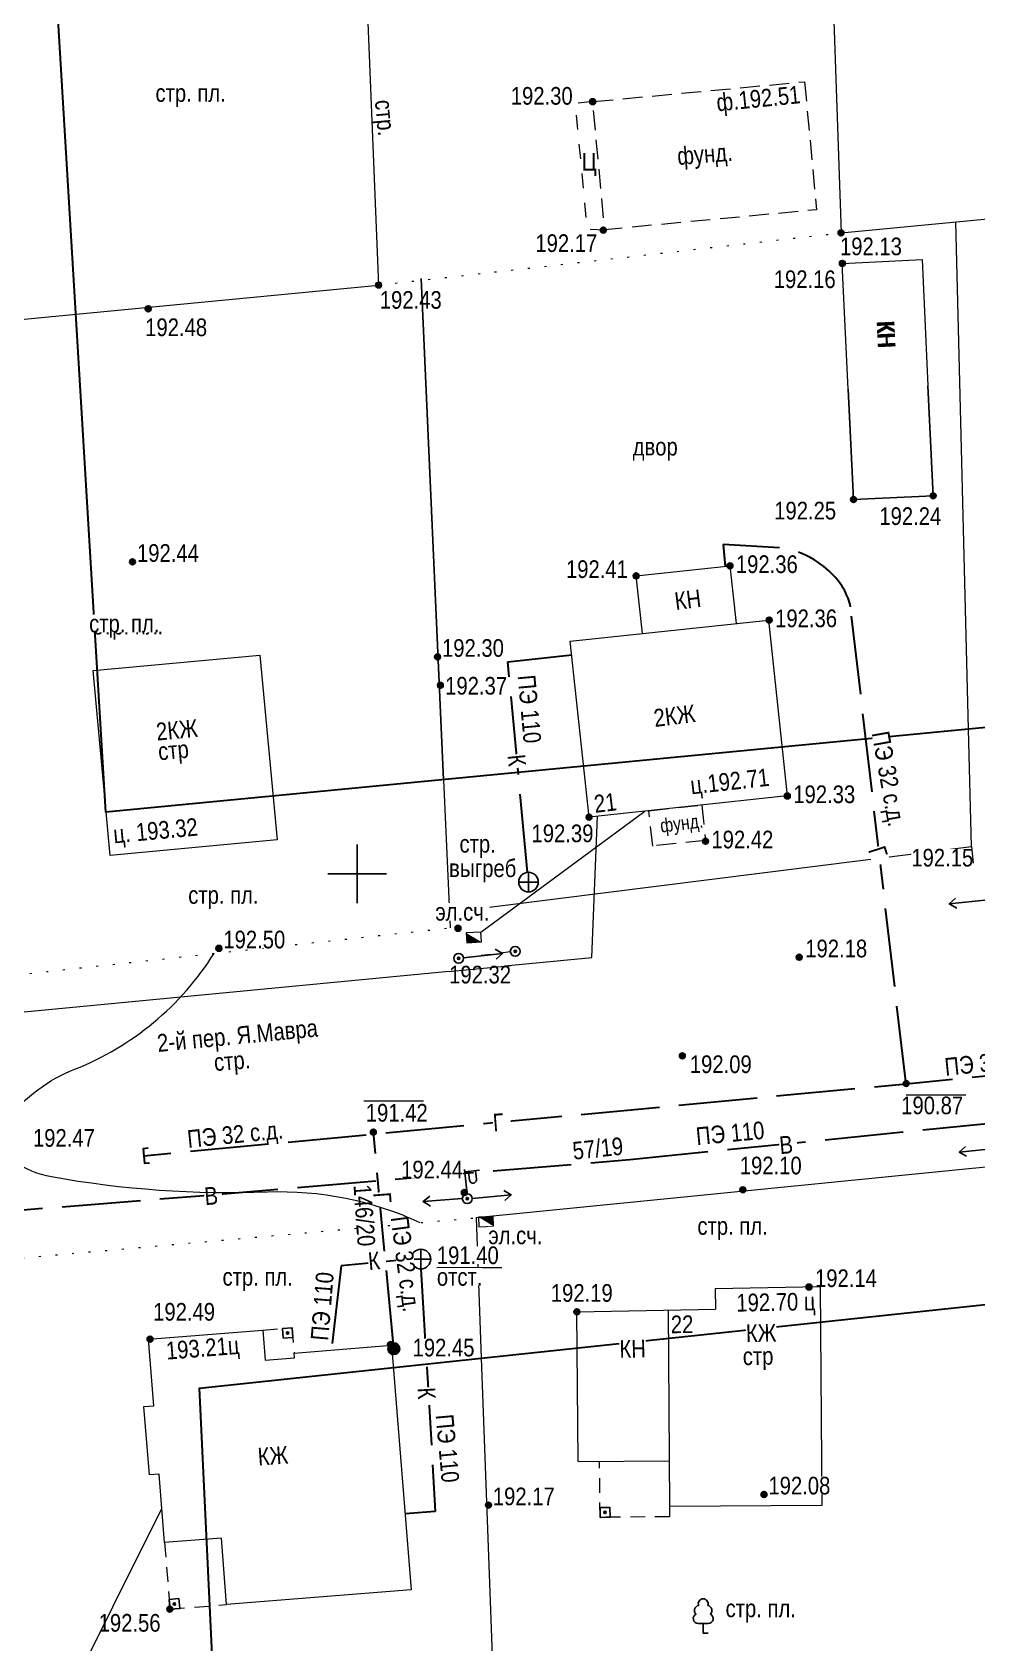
# Model space of a CAD drawing. Header units: millimetres. Extents: x 5990 to 6530, y 11230 to 11520.
# Drawn here: x 6133.4 to 6181.6, y 11310.8 to 11392.9 of the extents above; entities that cross this region are included whole.
import ezdxf
from ezdxf.enums import TextEntityAlignment as Align

# ---------------------------------------------------------------- set-up
doc = ezdxf.new("R2010")
doc.units = ezdxf.units.MM
for name, pattern in [('g5_01_5x1', [1.25, 0.75, -0.5]), ('g5_01_5x1_5', [1.5, 0.75, -0.75]), ('g5_01x1', [1, 0.5, -0.5]), ('g5_02x1', [1.5, 1, -0.5]), ('g5_122', [5, 4, -1]), ('g5_366', [0.85, 0.1, -0.75])]:
    doc.linetypes.add(name, pattern=pattern)
for name, color, linetype in [('02 ПЛАНОВО-ВЫСОТНОЕ ОБОСНОВАНИЕ', 7, 'Continuous'), ('03 ЗДАНИЯ И ИХ ЧАСТИ', 7, 'Continuous'), ('04 ПРОМЫШЛЕННЫЕ И СОЦ.-КУЛЬТ. ОБЪЕКТЫ', 7, 'Continuous'), ('05 ГАЗОПРОВОД', 7, 'Continuous'), ('06 ВОДОПРОВОД', 7, 'Continuous'), ('07 ЭЛЕКТРОКАБЕЛЬ', 7, 'Continuous'), ('08 ЛЭП', 7, 'Continuous'), ('09 СВЯЗЬ', 7, 'Continuous'), ('10 КАНАЛИЗАЦИЯ', 7, 'Continuous'), ('13 АВТОМОБИЛЬНЫЕ ДОРОГИ', 7, 'Continuous'), ('15 РЕЛЬЕФ', 7, 'Continuous'), ('16 РАСТИТЕЛЬНОСТЬ ГРУНТЫ И БОЛОТА', 7, 'Continuous'), ('17 ОГРАЖДЕНИЯ', 7, 'Continuous')]:
    doc.layers.add(name, color=color, linetype=linetype)
doc.layers.add('18 ГРАНИЦА ТОПОСЪЕМКИ', color=7, linetype='Continuous', plot=False)
doc.styles.add('Д-431', font='ARIALNI_1.TTF', dxfattribs={"height": 0.9})
doc.styles.add('Р-131', font='ARIALN.TTF')
doc.linetypes.add('g5_119_3', pattern='A,4,-1,[31,GUGK_2005.shx,S=0.1,R=0,X=0,Y=0],4,[31,GUGK_2005.shx,S=0.1,R=180,X=0,Y=0],-1', length=10)
doc.linetypes.add('g5_133_t', pattern='A,2,[27,GUGK_2005.shx,S=0.4,R=0,X=0,Y=0],2,-1', length=5)
doc.linetypes.add('g5_474_1a', pattern='A,1,-0.25,[28,GUGK_2005.shx,S=1,R=0,X=0,Y=0],-0.25,1', length=2.5)
doc.linetypes.add('g5_475_1', pattern='A,1.25,[25,GUGK_2005.shx,S=0.4,R=0,X=0,Y=0],1.25', length=2.5)
doc.linetypes.add('g5_475_2', pattern='A,1.25,[25,GUGK_2005.shx,S=0.4,R=0,X=0,Y=0],1.25,-0.5', length=3)

# ---------------------------------------------------------------- blocks, each defined once
blk = doc.blocks.new('_krest')
at = {"color": 3, "linetype": 'ByBlock', "lineweight": -2}
for p, q in [((0, -3), (0, 3)), ((-3, 0), (3, 0))]:
    blk.add_line(p, q, dxfattribs=at)
blk = doc.blocks.new('g5_330')
blk.add_hatch(color=0).paths.add_polyline_path([(0.15, 0, 1), (-0.15, 0, 1)])
at = {"color": 0}
blk.add_circle((0, 0), 0.15, dxfattribs=at)
blk = doc.blocks.new('g5_388_1')
at = {"color": 0}
blk.add_lwpolyline([(0, 0.497), (0.257, 0.497, 0.798042), (0.365, 0.973, 0.636328), (0.231, 1.405, 0.533064), (0, 1.75, 0.533064), (-0.231, 1.405, 0.636328), (-0.365, 0.973, 0.798042), (-0.257, 0.497)], format="xyb", dxfattribs=at)
for points in [[(0, 0.497), (-0.257, 0.497)], [(0.25, 0), (0, 0), (0, 0.497)]]:
    blk.add_lwpolyline(points, dxfattribs=at)
blk = doc.blocks.new('g5_117kb')
at = {"color": 0}
for points in [[(-0.5, 0), (0.5, 0)], [(0, 0.5), (0, -0.5)]]:
    blk.add_lwpolyline(points, dxfattribs=at)
blk.add_circle((0, 0), 0.5, dxfattribs=at)
blk = doc.blocks.new('g5_113c')
blk.add_hatch(color=1).paths.add_polyline_path([(-0.375, 0), (0.375, 0), (0, 0.25), (-0.375, 0.5)])
at = {"color": 1, "lineweight": 20}
blk.add_lwpolyline([(-0.375, 0), (0.375, 0), (0.375, 0.5), (-0.375, 0.5)], close=True, dxfattribs=at)
blk = doc.blocks.new('12000000')
blk.add_hatch(color=256).paths.add_polyline_path([(0.3, 0, 1), (-0.3, 0, 1)])
blk.add_circle((0, 0), 0.3)
at = {"style": 'Д-431'}
blk.add_attdef('Z', (0.8, 0.3), '', height=1.8, dxfattribs=at)
blk = doc.blocks.new('g5_121_7a')
at = {"color": 0, "lineweight": 30}
blk.add_lwpolyline([(0.25, 0.375), (0, 0.375), (0, -0.375), (0.25, -0.375)], dxfattribs=at)
blk = doc.blocks.new('g5_108b')
h = blk.add_hatch(color=0)
edge = h.paths.add_edge_path()
edge.add_arc((0, 0), 0.06, 0, 360)
at = {"color": 0, "lineweight": 25}
blk.add_lwpolyline([(-0.25, -0.25), (0.25, -0.25), (0.25, 0.25), (-0.25, 0.25)], close=True, dxfattribs=at)
at = {"color": 0}
blk.add_circle((0, 0), 0.06, dxfattribs=at)
blk = doc.blocks.new('g5_108a')
h = blk.add_hatch(color=0)
edge = h.paths.add_edge_path()
edge.add_arc((0, 0), 0.06, 0, 360)
at = {"color": 0, "lineweight": 25}
blk.add_circle((0, 0), 0.25, dxfattribs=at)
at = {"color": 0}
blk.add_circle((0, 0), 0.06, dxfattribs=at)
blk = doc.blocks.new('g5_110_1')
at = {"color": 0}
for p, q in [((0, 0), (0, 1.25)), ((0, 1.125), (0.75, 1.125))]:
    blk.add_line(p, q, dxfattribs=at)
blk.add_lwpolyline([(0.2, 1.125), (0.2, 0.682, 1.040016), (0.55, 0.682), (0.55, 1.125)], format="xyb", dxfattribs=at)
blk = doc.blocks.new('g5_115_1')
at = {"color": 0}
for points in [[(0, 0), (2, 0)], [(1.647, -0.252), (2, 0), (1.647, 0.252)]]:
    blk.add_lwpolyline(points, dxfattribs=at)
blk = doc.blocks.new('g5_121_7c')
h = blk.add_hatch(color=0)
edge = h.paths.add_edge_path()
edge.add_arc((0, 0), 0.3, 0, 360)
at = {"color": 0}
blk.add_circle((0, 0), 0.3, dxfattribs=at)
blk = doc.blocks.new('*U161')
at = {"layer": '08 ЛЭП', "xscale": 2, "yscale": 2, "zscale": 2, "rotation": 336.0526390017177}
blk.add_blockref('g5_115_1', (0, 0), dxfattribs=at)
blk = doc.blocks.new('*U162')
at = {"layer": '08 ЛЭП', "xscale": 2, "yscale": 2, "zscale": 2, "rotation": 156.0526390017163}
blk.add_blockref('g5_115_1', (0, 0), dxfattribs=at)

msp = doc.modelspace()

# ---------------------------------------------------------------- linework, layer by layer
at = {"layer": '03 ЗДАНИЯ И ИХ ЧАСТИ', "color": 7, "linetype": 'g5_02x1', "lineweight": 15, "flags": 128}
msp.add_lwpolyline([(6172.796, 11390.37), (6173.409, 11383.842), (6162.616, 11382.828), (6162.002, 11389.355)], close=True, dxfattribs=at)
at = {"layer": '03 ЗДАНИЯ И ИХ ЧАСТИ', "color": 7, "linetype": 'g5_01_5x1_5', "lineweight": 15, "flags": 128}
msp.add_lwpolyline([(6162.002, 11389.355), (6161.106, 11389.271), (6161.709, 11382.858), (6162.616, 11382.828)], dxfattribs=at)
at = {"layer": '03 ЗДАНИЯ И ИХ ЧАСТИ', "color": 7, "lineweight": 15}
for points in [[(6175.021, 11374.703), (6174.719, 11381.111), (6178.78, 11381.303), (6179.082, 11374.872)], [(6164.533, 11362.244), (6164.22, 11365.182), (6168.994, 11365.69), (6169.306, 11362.752)], [(6160.86, 11361.853), (6170.96, 11362.929)], [(6170.96, 11362.929), (6171.914, 11353.968), (6161.814, 11352.892), (6160.86, 11361.853)], [(6145.047, 11361.136), (6145.926, 11351.732), (6137.411, 11350.936), (6136.549, 11360.359)], [(6136.549, 11360.359), (6145.047, 11361.136)], [(6165.84, 11327.779), (6165.915, 11317.765), (6173.691, 11317.827)], [(6161.267, 11320.044), (6165.894, 11320.085)]]:
    msp.add_lwpolyline(points, dxfattribs=at)
at = {"layer": '03 ЗДАНИЯ И ИХ ЧАСТИ', "color": 7, "lineweight": 25}
msp.add_lwpolyline([(6179.082, 11374.872), (6179.346, 11369.271), (6175.286, 11369.079), (6175.021, 11374.703)], dxfattribs=at)
at = {"layer": '03 ЗДАНИЯ И ИХ ЧАСТИ', "color": 7, "linetype": 'g5_02x1', "lineweight": 15}
msp.add_lwpolyline([(6164.865, 11353.217), (6167.554, 11353.503), (6167.746, 11351.703), (6165.057, 11351.416)], close=True, dxfattribs=at)
at = {"layer": '03 ЗДАНИЯ И ИХ ЧАСТИ', "color": 7, "linetype": 'g5_01_5x1', "lineweight": 15}
for points in [[(6145.195, 11326.744), (6146.69, 11326.864), (6146.793, 11325.573)], [(6165.915, 11317.765), (6165.92, 11317.233), (6162.379, 11317.201), (6162.353, 11320.054)]]:
    msp.add_lwpolyline(points, dxfattribs=at)
at = {"layer": '04 ПРОМЫШЛЕННЫЕ И СОЦ.-КУЛЬТ. ОБЪЕКТЫ', "color": 7, "linetype": 'g5_366', "lineweight": 15, "flags": 128}
for points in [[(6151.094, 11380.007), (6174.652, 11382.664)], [(6128.253, 11344.376), (6154.74, 11347.247)]]:
    msp.add_lwpolyline(points, dxfattribs=at)
at = {"layer": '05 ГАЗОПРОВОД', "color": 1, "linetype": 'g5_122', "lineweight": 30, "flags": 128}
msp.add_lwpolyline([(6175.137, 11363.608, 0.141482), (6174.284, 11365.194, 0.142183), (6171.841, 11366.598), (6168.653, 11366.777), (6168.744, 11365.664)], format="xyb", dxfattribs=at)
msp.add_lwpolyline([(6177.967, 11339.285), (6175.137, 11363.608)], dxfattribs=at)
at = {"layer": '05 ГАЗОПРОВОД', "color": 7, "lineweight": 15}
for points in [[(6150.345, 11338.433), (6153.378, 11338.433)], [(6177.978, 11338.742), (6181.01, 11338.742)]]:
    msp.add_lwpolyline(points, dxfattribs=at)
at = {"layer": '08 ЛЭП', "color": 7, "linetype": 'g5_01x1', "lineweight": 15}
msp.add_lwpolyline([(6157.805, 11346.017), (6155.419, 11345.725)], dxfattribs=at)
at = {"layer": '10 КАНАЛИЗАЦИЯ', "color": 34, "linetype": 'g5_122', "lineweight": 30}
for points in [[(6157.675, 11360.811), (6160.934, 11361.153)], [(6158.684, 11350.077), (6157.675, 11360.811)], [(6153.251, 11329.866), (6153.981, 11317.499), (6152.443, 11317.376)]]:
    msp.add_lwpolyline(points, dxfattribs=at)
at = {"layer": '10 КАНАЛИЗАЦИЯ', "color": 7, "lineweight": 15}
msp.add_lwpolyline([(6154.056, 11329.94), (6157.375, 11329.94)], dxfattribs=at)
at = {"layer": '16 РАСТИТЕЛЬНОСТЬ ГРУНТЫ И БОЛОТА', "color": 7, "lineweight": 15, "ltscale": 0.5, "flags": 128}
msp.add_lwpolyline([(6155.14, 11347.22), (6155.09, 11347.215)], dxfattribs=at)
at = {"layer": '17 ОГРАЖДЕНИЯ', "color": 7, "linetype": 'g5_475_1', "lineweight": 25}
msp.add_line((6153.27, 11380.339), (6154.405, 11354.793), dxfattribs=at)
at = {"layer": '17 ОГРАЖДЕНИЯ', "color": 7, "linetype": 'g5_474_1a', "lineweight": 15}
for points in [[(6173.534, 11412.772), (6173.678, 11409.996), (6174.076, 11399.362), (6174.652, 11382.664)], [(6174.652, 11382.664), (6198.679, 11384.959)], [(6181.15, 11357.368), (6180.509, 11383.224)], [(6181.298, 11351.393), (6181.15, 11357.368)]]:
    msp.add_lwpolyline(points, dxfattribs=at)
at = {"layer": '17 ОГРАЖДЕНИЯ', "color": 7, "lineweight": 15}
msp.add_lwpolyline([(6149.81, 11410.907), (6150.465, 11395.502), (6151.094, 11380.007)], dxfattribs=at)
at = {"layer": '17 ОГРАЖДЕНИЯ', "color": 7, "linetype": 'g5_475_2', "lineweight": 15}
for points in [[(6126.023, 11398.773), (6126.879, 11377.667), (6135.68, 11378.517)], [(6135.68, 11378.517), (6151.094, 11380.007)], [(6156.325, 11325.32), (6157.277, 11299.607), (6143.182, 11298.135)]]:
    msp.add_lwpolyline(points, dxfattribs=at)
at = {"layer": '17 ОГРАЖДЕНИЯ', "color": 7, "linetype": 'g5_475_1', "lineweight": 15}
msp.add_lwpolyline([(6154.708, 11348.039), (6181.298, 11351.393)], dxfattribs=at)

# ---------------------------------------------------------------- block references
at = {"layer": '02 ПЛАНОВО-ВЫСОТНОЕ ОБОСНОВАНИЕ', "xscale": 0.5, "yscale": 0.5, "zscale": 0.5}
msp.add_blockref('_krest', (6150, 11350), dxfattribs=at)
at = {"layer": '02 ПЛАНОВО-ВЫСОТНОЕ ОБОСНОВАНИЕ', "lineweight": 25, "xscale": 0.5, "yscale": 0.5, "zscale": 0.5}
msp.add_blockref('_krest', (6150, 11350), dxfattribs=at)
at = {"layer": '03 ЗДАНИЯ И ИХ ЧАСТИ', "color": 7, "lineweight": 15}
for p, rotation in [((6146.461, 11326.595), 4.559097475858824), ((6162.634, 11317.455), 1.296096832550631), ((6140.691, 11312.792), 4.559097475854476)]:
    msp.add_blockref('g5_108b', p, dxfattribs=dict(at, rotation=rotation))
at = {"layer": '05 ГАЗОПРОВОД', "color": 7, "lineweight": 15}
ref = msp.add_blockref('12000000', (6177.969, 11339.316), dxfattribs=dict(at, xscale=0.5, yscale=0.5, zscale=0.5))
ref.add_attrib('Z', '190.87', (6177.72, 11337.747), dxfattribs={"layer": '0', "linetype": 'Continuous', "height": 0.9, "style": 'Д-431'})
ref = msp.add_blockref('12000000', (6150.828, 11336.837), dxfattribs=dict(at, xscale=0.5, yscale=0.5, zscale=0.5))
ref.add_attrib('Z', '191.42', (6150.442, 11337.371), dxfattribs={"layer": '0', "linetype": 'Continuous', "height": 0.9, "style": 'Д-431'})
at = {"layer": '05 ГАЗОПРОВОД', "color": 1, "lineweight": 15, "rotation": 5.392327340592314}
msp.add_blockref('g5_121_7a', (6139.139, 11335.618), dxfattribs=at)
at = {"layer": '05 ГАЗОПРОВОД', "color": 1, "linetype": 'g5_122', "lineweight": 30}
msp.add_blockref('g5_121_7c', (6151.87, 11325.796), dxfattribs=at)
at = {"layer": '07 ЭЛЕКТРОКАБЕЛЬ', "color": 1, "lineweight": 15}
for p, rotation in [((6155.958, 11346.506), 3.036555151279976), ((6156.558, 11332.52), 182.1210963966653)]:
    msp.add_blockref('g5_113c', p, dxfattribs=dict(at, rotation=rotation))
at = {"layer": '08 ЛЭП', "color": 7, "lineweight": 15, "xscale": 0.5, "yscale": 0.5, "zscale": 0.5, "rotation": 30.26495317333104}
msp.add_blockref('*U162', (6182.154, 11348.682), dxfattribs=at)
at = {"layer": '08 ЛЭП', "color": 7, "lineweight": 15}
for p in [(6155.171, 11345.695), (6158.053, 11346.047), (6155.609, 11333.444)]:
    msp.add_blockref('g5_108a', p, dxfattribs=at)
for name, p, rotation in [('g5_115_1', (6182.665, 11336.01), 185.4750042570278), ('g5_110_1', (6155.598, 11333.694), 5.997764147872293), ('g5_115_1', (6155.359, 11333.444), 184.2992514580059), ('g5_115_1', (6155.859, 11333.444), 5.581649478842183)]:
    msp.add_blockref(name, p, dxfattribs=dict(at, rotation=rotation))
at = {"layer": '10 КАНАЛИЗАЦИЯ', "color": 7, "lineweight": 15}
for p in [(6158.731, 11349.579), (6153.251, 11330.366)]:
    msp.add_blockref('g5_117kb', p, dxfattribs=at)
at = {"layer": '15 РЕЛЬЕФ', "rotation": 359.7577172586628}
for p in [(6162.002, 11389.355, 190.427), (6162.541, 11382.807, 190.427), (6174.652, 11382.664, 190.427), (6174.718, 11381.11, 190.427), (6151.094, 11380.007, 190.427), (6175.289, 11369.078, 190.427), (6179.347, 11369.262, 190.427), (6154.242, 11359.609, 190.427)]:
    msp.add_blockref('g5_330', p, dxfattribs=at)
at = {"layer": '15 РЕЛЬЕФ', "color": 7}
for p in [(6139.36, 11378.8), (6138.56, 11365.9), (6156.69, 11317.82)]:
    msp.add_blockref('g5_330', p, dxfattribs=at)
at = {"layer": '15 РЕЛЬЕФ', "color": 7, "lineweight": 15}
for p in [(6138.56, 11365.9), (6154.1, 11361.06), (6171.92, 11353.966), (6161.816, 11352.889), (6167.75, 11351.659), (6155.14, 11347.22), (6142.96, 11346.2), (6172.524, 11345.747), (6166.57, 11340.722), (6155.461, 11333.753), (6169.65, 11333.9), (6173.02, 11328.942), (6161.199, 11327.679), (6139.45, 11326.28), (6151.7, 11326.01), (6156.69, 11317.82), (6170.73, 11318.37), (6140.462, 11312.523)]:
    msp.add_blockref('g5_330', p, dxfattribs=at)
at = {"layer": '15 РЕЛЬЕФ', "color": 7, "lineweight": 15, "rotation": 359.7577172586628}
for p in [(6168.995, 11365.693, 190.427), (6164.22, 11365.182, 190.427), (6170.996, 11362.933, 190.427), (6154.242, 11359.609, 190.427)]:
    msp.add_blockref('g5_330', p, dxfattribs=at)
at = {"layer": '16 РАСТИТЕЛЬНОСТЬ ГРУНТЫ И БОЛОТА'}
msp.add_blockref('g5_388_1', (6167.631, 11311.299), dxfattribs=at)

# ---------------------------------------------------------------- texts
at = {"layer": '03 ЗДАНИЯ И ИХ ЧАСТИ', "color": 7, "style": 'Д-431'}
msp.add_text('ф.192.51', height=0.9, rotation=5.67785, dxfattribs=at).set_placement((6168.353, 11388.855))
msp.add_text('Ц', height=0.9, dxfattribs=at).set_placement((6161.439, 11385.833))
at = {"layer": '03 ЗДАНИЯ И ИХ ЧАСТИ', "color": 7, "lineweight": 25, "style": 'Д-431'}
msp.add_text('фунд.', height=0.9, rotation=4.50557, dxfattribs=at).set_placement((6166.345, 11386.125))
at = {"layer": '03 ЗДАНИЯ И ИХ ЧАСТИ', "lineweight": 50, "style": 'Р-131'}
msp.add_text('КН', height=0.9, rotation=272.71921, dxfattribs=at).set_placement((6176.466, 11378.18))
at = {"layer": '03 ЗДАНИЯ И ИХ ЧАСТИ', "insert": (6177.371, 11378.142), "char_height": 0.9, "width": 1.3747, "attachment_point": 1, "rotation": 272.71921, "style": 'Р-131'}
msp.add_mtext('КН', dxfattribs=at)
at = {"layer": '03 ЗДАНИЯ И ИХ ЧАСТИ', "color": 1, "lineweight": 25, "char_height": 0.9, "attachment_point": 1, "style": 'Д-431'}
for s, insert, rotation in [('21', (6162.02, 11353.999), 6.80786), ('22', (6165.979, 11327.487), 0.32198)]:
    msp.add_mtext(s, dxfattribs=dict(at, insert=insert, rotation=rotation))
at = {"layer": '04 ПРОМЫШЛЕННЫЕ И СОЦ.-КУЛЬТ. ОБЪЕКТЫ', "style": 'Д-431'}
for p in [(6141.518, 11389.659), (6138.33, 11362.513), (6170.562, 11312.428)]:
    msp.add_text('стр. пл.', height=0.9, dxfattribs=at).set_placement(p, align=Align.MIDDLE)
at = {"layer": '04 ПРОМЫШЛЕННЫЕ И СОЦ.-КУЛЬТ. ОБЪЕКТЫ', "insert": (6164.039, 11372.221), "char_height": 0.9, "width": 2.45253, "attachment_point": 1, "style": 'Д-431', "bg_fill": 3, "box_fill_scale": 1, "bg_fill_color": 256, "bg_fill_transparency": 0}
msp.add_mtext('двор', dxfattribs=at)
at = {"layer": '15 РЕЛЬЕФ', "style": 'Д-431'}
for s, p in [('192.30', (6157.829, 11389.199)), ('192.17', (6159.081, 11381.692)), ('192.13', (6174.601, 11381.527))]:
    msp.add_text(s, height=0.9, dxfattribs=at).set_placement(p)
at = {"layer": '15 РЕЛЬЕФ', "linetype": 'Continuous', "lineweight": 25, "style": 'Д-431'}
for s, p in [('192.16', (6171.226, 11379.853)), ('192.43', (6151.156, 11378.799)), ('192.25', (6171.25, 11368.061)), ('192.24', (6176.605, 11367.779)), ('192.37', (6154.486, 11359.135))]:
    msp.add_text(s, height=0.9, dxfattribs=at).set_placement(p)
at = {"layer": '15 РЕЛЬЕФ', "color": 7, "style": 'Д-431'}
for s, p in [('192.48', (6139.204, 11377.404)), ('192.44', (6138.785, 11365.9)), ('192.17', (6156.915, 11317.82))]:
    msp.add_text(s, height=0.9, dxfattribs=at).set_placement(p)
at = {"layer": '17 ОГРАЖДЕНИЯ', "color": 7, "lineweight": 15, "style": 'Д-431'}
msp.add_text('стр.', height=0.9, rotation=275.10828, dxfattribs=at).set_placement((6150.905, 11389.411))

# ---------------------------------------------------------------- next in the draw order: linework, layer by layer
at = {"layer": '18 ГРАНИЦА ТОПОСЪЕМКИ', "color": 2, "lineweight": 30}
msp.add_lwpolyline([(6177.394, 11250), (6177.354, 11251.127), (6230.217, 11254.348), (6230.438, 11250), (6250, 11250), (6250, 11287.814), (6144.051, 11279.777), (6141.969, 11323.791), (6250, 11335.292), (6250, 11363.999), (6137.205, 11353.136), (6133.809, 11409.649), (6133.809, 11409.649), (6250, 11418.784), (6250, 11500), (6204.091, 11500), (6235.857, 11452.28), (6132.003, 11438.928), (6138.306, 11500), (6038.284, 11500), (6040.478, 11481.045), (6051.473, 11439.881), (6064.107, 11378.144), (6068.931, 11250)], close=True, dxfattribs=at)

# ---------------------------------------------------------------- next in the draw order: texts
at = {"color": 4, "lineweight": 25, "char_height": 0.9, "attachment_point": 1, "line_spacing_factor": 0.6, "style": 'Д-431', "bg_fill": 3, "box_fill_scale": 1, "bg_fill_color": 256, "bg_fill_transparency": 0}
for s, insert, width, rotation in [('{\\C4;57/19}', (6160.934, 11336.323), 2.57867, 5.83453), ('{\\C4;146/20}', (6150.712, 11334.195), 3.3146, 274.00755)]:
    msp.add_mtext(s, dxfattribs=dict(at, insert=insert, width=width, rotation=rotation))
at = {"layer": '03 ЗДАНИЯ И ИХ ЧАСТИ', "color": 7, "lineweight": 25, "attachment_point": 1, "bg_fill": 3, "box_fill_scale": 1, "bg_fill_color": 256, "bg_fill_transparency": 0}
for s, insert, char_height, rotation, style in [('КН', (6166.123, 11364.338), 0.9, 7.08427, 'Р-131'), ('2', (6165.06, 11358.375), 0.9, 7.08427, 'Р-131'), ('2', (6139.719, 11357.684), 0.9, 5.40974, 'Р-131'), ('ц', (6166.93, 11354.944), 0.9, 6.26604, 'Д-431'), ('фунд.', (6165.398, 11352.793), 0.7, 7.08427, 'Д-431'), ('ц. 193.32', (6137.535, 11352.449), 0.9, 5.33946, 'Д-431')]:
    msp.add_mtext(s, dxfattribs=dict(at, insert=insert, char_height=char_height, rotation=rotation, style=style))
at = {"layer": '04 ПРОМЫШЛЕННЫЕ И СОЦ.-КУЛЬТ. ОБЪЕКТЫ', "color": 7, "lineweight": 25, "char_height": 0.9, "attachment_point": 1, "style": 'Д-431', "bg_fill": 3, "box_fill_scale": 1, "bg_fill_color": 256, "bg_fill_transparency": 0}
for insert in [(6136.348, 11363.205), (6141.396, 11349.371)]:
    msp.add_mtext('стр. пл.', dxfattribs=dict(at, insert=insert))
at = {"layer": '05 ГАЗОПРОВОД', "color": 7, "lineweight": 25, "char_height": 0.9, "attachment_point": 1, "style": 'Д-431', "bg_fill": 3, "box_fill_scale": 1, "bg_fill_color": 256, "bg_fill_transparency": 0}
for s, insert, rotation in [('ПЭ 32 с.д.', (6177.096, 11357.333), 280.1028), ('Г', (6176.881, 11351.5), 287.80756)]:
    msp.add_mtext(s, dxfattribs=dict(at, insert=insert, rotation=rotation))
at = {"layer": '10 КАНАЛИЗАЦИЯ', "color": 7, "lineweight": 25, "char_height": 0.9, "attachment_point": 1, "style": 'Д-431', "bg_fill": 3, "box_fill_scale": 1, "bg_fill_color": 256, "bg_fill_transparency": 0}
for s, insert, rotation in [('ПЭ 110', (6159.073, 11360.177), 275.16532), ('К', (6153.971, 11323.853), 273.3768)]:
    msp.add_mtext(s, dxfattribs=dict(at, insert=insert, rotation=rotation))
at = {"layer": '10 КАНАЛИЗАЦИЯ', "color": 7, "lineweight": 25, "insert": (6158.556, 11356.13), "char_height": 0.9, "width": 0.68913, "attachment_point": 1, "rotation": 275.79325, "line_spacing_factor": 0.6, "style": 'Д-431', "bg_fill": 3, "box_fill_scale": 1, "bg_fill_color": 256, "bg_fill_transparency": 0}
msp.add_mtext('К', dxfattribs=at)
at = {"layer": '10 КАНАЛИЗАЦИЯ', "color": 7, "lineweight": 25, "insert": (6154.683, 11350.736), "char_height": 0.9, "width": 3.52715, "attachment_point": 1, "style": 'Д-431', "bg_fill": 3, "box_fill_scale": 1, "bg_fill_color": 256, "bg_fill_transparency": 0}
msp.add_mtext('выгреб', dxfattribs=at)
at = {"layer": '15 РЕЛЬЕФ', "color": 7, "lineweight": 25, "char_height": 0.9, "attachment_point": 1, "style": 'Д-431', "bg_fill": 3, "box_fill_scale": 1, "bg_fill_color": 256, "bg_fill_transparency": 0}
for s, insert in [('192.44', (6138.785, 11366.8)), ('192.36', (6169.297, 11366.23)), ('192.41', (6160.64, 11365.978)), ('192.36', (6171.297, 11363.47)), ('192.30', (6154.325, 11361.96)), ('192.37', (6154.486, 11360.035)), ('192.33', (6172.222, 11354.503)), ('192.15', (6178.235, 11351.273)), ('192.17', (6156.915, 11318.72)), ('192.56', (6136.833, 11312.276))]:
    msp.add_mtext(s, dxfattribs=dict(at, insert=insert))

# ---------------------------------------------------------------- next in the draw order: linework, layer by layer
at = {"layer": '03 ЗДАНИЯ И ИХ ЧАСТИ', "color": 7, "linetype": 'g5_01_5x1', "lineweight": 15}
msp.add_lwpolyline([(6140.191, 11315.912), (6140.462, 11312.523), (6143.352, 11312.754)], dxfattribs=at)
at = {"layer": '05 ГАЗОПРОВОД', "color": 1, "linetype": 'g5_122', "lineweight": 30, "flags": 128}
msp.add_lwpolyline([(6250, 11346.338), (6239.481, 11345.308), (6177.967, 11339.285), (6139.139, 11335.618)], dxfattribs=at)
at = {"layer": '06 ВОДОПРОВОД', "color": 82, "linetype": 'g5_122', "lineweight": 30}
msp.add_lwpolyline([(6109.502, 11325.317), (6110.036, 11325.404), (6120.016, 11331.841), (6141.981, 11333.589), (6163.89, 11335.444), (6193.356, 11338.408)], dxfattribs=at)
at = {"layer": '07 ЭЛЕКТРОКАБЕЛЬ', "color": 1, "linetype": 'g5_119_3', "lineweight": 15}
msp.add_lwpolyline([(6130.05, 11297.603), (6140.052, 11317.657)], dxfattribs=at)
at = {"layer": '17 ОГРАЖДЕНИЯ', "color": 7, "linetype": 'g5_475_1', "lineweight": 15}
msp.add_line((6154.405, 11354.793), (6154.74, 11347.247), dxfattribs=at)
at = {"layer": '17 ОГРАЖДЕНИЯ', "color": 7, "linetype": 'g5_474_1a', "lineweight": 15}
msp.add_lwpolyline([(6181.298, 11351.393), (6181.385, 11350.543)], dxfattribs=at)

# ---------------------------------------------------------------- next in the draw order: texts
at = {"layer": '03 ЗДАНИЯ И ИХ ЧАСТИ', "color": 7, "lineweight": 25, "char_height": 0.9, "attachment_point": 1, "bg_fill": 3, "box_fill_scale": 1, "bg_fill_color": 256, "bg_fill_transparency": 0}
for s, insert, rotation, style in [('КЖ', (6165.629, 11358.445), 7.08427, 'Р-131'), ('КЖ', (6140.29, 11357.738), 5.40974, 'Р-131'), ('.192.71', (6167.517, 11355.008), 6.26604, 'Д-431')]:
    msp.add_mtext(s, dxfattribs=dict(at, insert=insert, rotation=rotation, style=style))
at = {"layer": '10 КАНАЛИЗАЦИЯ', "color": 7, "lineweight": 25, "insert": (6155.216, 11351.981), "char_height": 0.9, "width": 2.23908, "attachment_point": 1, "style": 'Д-431', "bg_fill": 3, "box_fill_scale": 1, "bg_fill_color": 256, "bg_fill_transparency": 0}
msp.add_mtext('стр.', dxfattribs=at)
at = {"layer": '10 КАНАЛИЗАЦИЯ', "color": 7, "lineweight": 25, "insert": (6154.897, 11322.495), "char_height": 0.9, "attachment_point": 1, "rotation": 275.16532, "style": 'Д-431', "bg_fill": 3, "box_fill_scale": 1, "bg_fill_color": 256, "bg_fill_transparency": 0}
msp.add_mtext('ПЭ 110', dxfattribs=at)
at = {"layer": '15 РЕЛЬЕФ', "color": 7, "lineweight": 25, "insert": (6168.051, 11352.197), "char_height": 0.9, "attachment_point": 1, "style": 'Д-431', "bg_fill": 3, "box_fill_scale": 1, "bg_fill_color": 256, "bg_fill_transparency": 0}
msp.add_mtext('192.42', dxfattribs=at)

# ---------------------------------------------------------------- next in the draw order: linework, layer by layer
at = {"layer": '07 ЭЛЕКТРОКАБЕЛЬ', "color": 1, "linetype": 'g5_119_3', "lineweight": 15, "flags": 128}
msp.add_lwpolyline([(6156.306, 11347.026), (6164.657, 11353.195)], dxfattribs=at)

# ---------------------------------------------------------------- next in the draw order: texts
at = {"layer": '03 ЗДАНИЯ И ИХ ЧАСТИ', "color": 7, "lineweight": 25, "insert": (6139.818, 11356.676), "char_height": 0.9, "attachment_point": 1, "rotation": 5.40974, "style": 'Д-431', "bg_fill": 3, "box_fill_scale": 1, "bg_fill_color": 256, "bg_fill_transparency": 0}
msp.add_mtext('стр', dxfattribs=at)
at = {"layer": '05 ГАЗОПРОВОД', "color": 7, "lineweight": 25, "char_height": 0.9, "attachment_point": 1, "style": 'Д-431', "bg_fill": 3, "box_fill_scale": 1, "bg_fill_color": 256, "bg_fill_transparency": 0}
for s, insert, rotation in [('ПЭ 32 с.д.', (6179.887, 11340.601), 5.774), ('Г', (6156.885, 11337.76), 4.42413), ('ПЭ 32 с.д.', (6141.304, 11336.924), 5.774)]:
    msp.add_mtext(s, dxfattribs=dict(at, insert=insert, rotation=rotation))
at = {"layer": '06 ВОДОПРОВОД', "color": 7, "lineweight": 25, "insert": (6167.224, 11337.069), "char_height": 0.9, "attachment_point": 1, "rotation": 5.29825, "style": 'Д-431', "bg_fill": 3, "box_fill_scale": 1, "bg_fill_color": 256, "bg_fill_transparency": 0}
msp.add_mtext('ПЭ 110', dxfattribs=at)
at = {"layer": '06 ВОДОПРОВОД', "color": 7, "lineweight": 25, "insert": (6142.182, 11334.007), "char_height": 0.9, "attachment_point": 1, "rotation": 5.00024, "line_spacing_factor": 0.6, "style": 'Д-431', "bg_fill": 3, "box_fill_scale": 1, "bg_fill_color": 256, "bg_fill_transparency": 0}
msp.add_mtext('В', dxfattribs=at)
at = {"layer": '13 АВТОМОБИЛЬНЫЕ ДОРОГИ', "color": 7, "lineweight": 25, "insert": (6142.67, 11340.839), "char_height": 0.9, "attachment_point": 1, "rotation": 4.81041, "style": 'Д-431', "bg_fill": 3, "box_fill_scale": 1, "bg_fill_color": 256, "bg_fill_transparency": 0}
msp.add_mtext('стр.', dxfattribs=at)
at = {"layer": '15 РЕЛЬЕФ', "color": 7, "lineweight": 25, "char_height": 0.9, "attachment_point": 1, "style": 'Д-431', "bg_fill": 3, "box_fill_scale": 1, "bg_fill_color": 256, "bg_fill_transparency": 0}
for s, insert in [('192.50', (6143.185, 11347.1)), ('192.18', (6172.832, 11346.643)), ('192.32', (6154.688, 11345.314)), ('192.09', (6166.951, 11340.745)), ('192.47', (6133.485, 11336.99)), ('192.44', (6152.242, 11335.375)), ('192.10', (6169.497, 11335.582)), ('192.14', (6173.328, 11329.838)), ('192.19', (6159.869, 11329.089)), ('192.49', (6139.609, 11328.128)), ('192.45', (6152.826, 11326.303))]:
    msp.add_mtext(s, dxfattribs=dict(at, insert=insert))

# ---------------------------------------------------------------- next in the draw order: linework, layer by layer
at = {"layer": '03 ЗДАНИЯ И ИХ ЧАСТИ', "color": 7, "lineweight": 15}
for points in [[(6173.691, 11317.827), (6173.603, 11328.953), (6168.238, 11328.85), (6168.258, 11327.815)], [(6161.267, 11320.044), (6161.199, 11327.679), (6168.258, 11327.815)]]:
    msp.add_lwpolyline(points, dxfattribs=at)
msp.add_lwpolyline([(6146.793, 11325.573), (6151.758, 11325.969), (6152.752, 11313.503), (6143.352, 11312.754), (6143.082, 11316.143), (6140.191, 11315.912), (6139.913, 11319.401), (6139.415, 11319.362), (6139.137, 11322.85), (6139.635, 11322.89), (6139.365, 11326.279), (6145.195, 11326.744), (6145.317, 11325.22), (6146.812, 11325.339)], close=True, dxfattribs=at)
at = {"layer": '10 КАНАЛИЗАЦИЯ', "color": 34, "linetype": 'g5_122', "lineweight": 30}
msp.add_lwpolyline([(6152.751, 11330.366), (6149.185, 11330.029), (6148.685, 11325.724)], dxfattribs=at)
at = {"layer": '17 ОГРАЖДЕНИЯ', "color": 7, "linetype": 'g5_475_2', "lineweight": 15}
msp.add_lwpolyline([(6182.873, 11335.138), (6156.06, 11332.47), (6156.325, 11325.32)], dxfattribs=at)

# ---------------------------------------------------------------- next in the draw order: block references
at = {"layer": '08 ЛЭП', "color": 7, "lineweight": 15, "xscale": 0.5, "yscale": 0.5, "zscale": 0.5, "rotation": 30.26495317333104}
msp.add_blockref('*U161', (6155.42, 11345.722), dxfattribs=at)

# ---------------------------------------------------------------- next in the draw order: texts
at = {"layer": '06 ВОДОПРОВОД', "color": 7, "lineweight": 25, "insert": (6171.474, 11336.609), "char_height": 0.9, "attachment_point": 1, "rotation": 5.00024, "line_spacing_factor": 0.6, "style": 'Д-431', "bg_fill": 3, "box_fill_scale": 1, "bg_fill_color": 256, "bg_fill_transparency": 0}
msp.add_mtext('В', dxfattribs=at)
at = {"layer": '07 ЭЛЕКТРОКАБЕЛЬ', "color": 7, "lineweight": 25, "insert": (6153.987, 11348.515), "char_height": 0.9, "attachment_point": 1, "style": 'Д-431', "bg_fill": 3, "box_fill_scale": 1, "bg_fill_color": 256, "bg_fill_transparency": 0}
msp.add_mtext('эл.сч.', dxfattribs=at)
at = {"layer": '13 АВТОМОБИЛЬНЫЕ ДОРОГИ', "color": 7, "lineweight": 25, "insert": (6139.769, 11341.813), "char_height": 0.9, "attachment_point": 1, "rotation": 5.5587, "style": 'Р-131', "bg_fill": 3, "box_fill_scale": 1, "bg_fill_color": 256, "bg_fill_transparency": 0}
msp.add_mtext('2-й пер. Я.Мавра', dxfattribs=at)
at = {"layer": '15 РЕЛЬЕФ', "color": 7, "lineweight": 25, "insert": (6158.886, 11352.512), "char_height": 0.9, "attachment_point": 1, "style": 'Д-431', "bg_fill": 3, "box_fill_scale": 1, "bg_fill_color": 256, "bg_fill_transparency": 0}
msp.add_mtext('192.39', dxfattribs=at)

# ---------------------------------------------------------------- next in the draw order: texts
at = {"layer": '03 ЗДАНИЯ И ИХ ЧАСТИ', "color": 7, "lineweight": 25, "char_height": 0.9, "attachment_point": 1, "bg_fill": 3, "box_fill_scale": 1, "bg_fill_color": 256, "bg_fill_transparency": 0}
for s, insert, rotation, style in [('192.70 ц', (6169.312, 11328.586), 1.10217, 'Д-431'), ('КЖ', (6169.798, 11327.034), 1.10217, 'Р-131'), ('193.21ц', (6140.228, 11326.135), 4.5591, 'Д-431'), ('КН', (6163.356, 11326.23), 1.10217, 'Р-131'), ('КЖ', (6144.905, 11320.737), 4.07309, 'Р-131')]:
    msp.add_mtext(s, dxfattribs=dict(at, insert=insert, rotation=rotation, style=style))
at = {"layer": '04 ПРОМЫШЛЕННЫЕ И СОЦ.-КУЛЬТ. ОБЪЕКТЫ', "color": 7, "lineweight": 25, "insert": (6167.337, 11332.504), "char_height": 0.9, "attachment_point": 1, "style": 'Д-431', "bg_fill": 3, "box_fill_scale": 1, "bg_fill_color": 256, "bg_fill_transparency": 0}
msp.add_mtext('стр. пл.', dxfattribs=at)
at = {"layer": '10 КАНАЛИЗАЦИЯ', "color": 7, "lineweight": 25, "insert": (6150.518, 11330.696), "char_height": 0.9, "attachment_point": 1, "rotation": 5.40619, "style": 'Д-431', "bg_fill": 3, "box_fill_scale": 1, "bg_fill_color": 256, "bg_fill_transparency": 0}
msp.add_mtext('К', dxfattribs=at)
at = {"layer": '15 РЕЛЬЕФ', "color": 7, "lineweight": 25, "insert": (6170.955, 11319.27), "char_height": 0.9, "attachment_point": 1, "style": 'Д-431', "bg_fill": 3, "box_fill_scale": 1, "bg_fill_color": 256, "bg_fill_transparency": 0}
msp.add_mtext('192.08', dxfattribs=at)

# ---------------------------------------------------------------- next in the draw order: linework, layer by layer
at = {"layer": '05 ГАЗОПРОВОД', "color": 1, "linetype": 'g5_122', "lineweight": 30, "flags": 128}
msp.add_lwpolyline([(6151.87, 11325.796), (6150.828, 11336.837)], dxfattribs=at)
at = {"layer": '16 РАСТИТЕЛЬНОСТЬ ГРУНТЫ И БОЛОТА', "color": 7, "linetype": 'g5_366', "lineweight": 15, "flags": 128}
msp.add_lwpolyline([(6128.701, 11330.054), (6156.06, 11332.47)], dxfattribs=at)

# ---------------------------------------------------------------- next in the draw order: texts
at = {"layer": '03 ЗДАНИЯ И ИХ ЧАСТИ', "color": 7, "lineweight": 25, "insert": (6169.639, 11325.857), "char_height": 0.9, "attachment_point": 1, "rotation": 1.10217, "style": 'Д-431', "bg_fill": 3, "box_fill_scale": 1, "bg_fill_color": 256, "bg_fill_transparency": 0}
msp.add_mtext('стр', dxfattribs=at)

# ---------------------------------------------------------------- next in the draw order: texts
at = {"layer": '04 ПРОМЫШЛЕННЫЕ И СОЦ.-КУЛЬТ. ОБЪЕКТЫ', "color": 7, "lineweight": 25, "insert": (6143.143, 11329.91), "char_height": 0.9, "attachment_point": 1, "style": 'Д-431', "bg_fill": 3, "box_fill_scale": 1, "bg_fill_color": 256, "bg_fill_transparency": 0}
msp.add_mtext('стр. пл.', dxfattribs=at)
at = {"layer": '05 ГАЗОПРОВОД', "color": 7, "lineweight": 25, "insert": (6151.714, 11333.805), "char_height": 0.9, "width": 0.75892, "attachment_point": 1, "rotation": 274.32488, "line_spacing_factor": 0.6, "style": 'Д-431', "bg_fill": 3, "box_fill_scale": 1, "bg_fill_color": 256, "bg_fill_transparency": 0}
msp.add_mtext('Г', dxfattribs=at)
at = {"layer": '10 КАНАЛИЗАЦИЯ', "color": 7, "lineweight": 25, "insert": (6154.063, 11331.01), "char_height": 0.9, "attachment_point": 1, "style": 'Д-431', "bg_fill": 3, "box_fill_scale": 1, "bg_fill_color": 256, "bg_fill_transparency": 0}
msp.add_mtext('191.40', dxfattribs=at)
at = {"layer": '10 КАНАЛИЗАЦИЯ', "color": 7, "lineweight": 25, "insert": (6147.629, 11326.259), "char_height": 0.9, "attachment_point": 1, "rotation": 85.29228, "style": 'Д-431', "bg_fill": 3, "box_fill_scale": 1, "bg_fill_color": 256, "bg_fill_transparency": 0}
msp.add_mtext('ПЭ 110', dxfattribs=at)

# ---------------------------------------------------------------- next in the draw order: linework, layer by layer
at = {"layer": '09 СВЯЗЬ', "color": 5, "linetype": 'g5_133_t', "lineweight": 15}
msp.add_lwpolyline([(6065.767, 11334.049), (6082.096, 11338.098), (6161.96, 11345.739), (6162.239, 11352.937)], dxfattribs=at)

# ---------------------------------------------------------------- next in the draw order: texts
at = {"layer": '05 ГАЗОПРОВОД', "color": 7, "lineweight": 25, "insert": (6152.599, 11332.601), "char_height": 0.9, "attachment_point": 1, "rotation": 277.5028, "style": 'Д-431', "bg_fill": 3, "box_fill_scale": 1, "bg_fill_color": 256, "bg_fill_transparency": 0}
msp.add_mtext('ПЭ 32 с.д.', dxfattribs=at)
at = {"layer": '07 ЭЛЕКТРОКАБЕЛЬ', "color": 7, "lineweight": 25, "insert": (6156.687, 11332.024), "char_height": 0.9, "attachment_point": 1, "style": 'Д-431', "bg_fill": 3, "box_fill_scale": 1, "bg_fill_color": 256, "bg_fill_transparency": 0}
msp.add_mtext('эл.сч.', dxfattribs=at)
at = {"layer": '10 КАНАЛИЗАЦИЯ', "color": 7, "lineweight": 25, "insert": (6154.063, 11329.907), "char_height": 0.9, "attachment_point": 1, "style": 'Д-431', "bg_fill": 3, "box_fill_scale": 1, "bg_fill_color": 256, "bg_fill_transparency": 0}
msp.add_mtext('отст.', dxfattribs=at)

# ---------------------------------------------------------------- next in the draw order: linework, layer by layer
at = {"layer": '15 РЕЛЬЕФ', "color": 32, "lineweight": 15}
msp.add_lwpolyline([(6153.213, 11332.219, 0.117504), (6145.438, 11333.773, -0.053585), (6134.422, 11334.552, -0.106756), (6132.53, 11335.33, -0.430898), (6132.196, 11337.48, -0.134473), (6135.611, 11340.042, 0.159865), (6142.71, 11345.943, -20.692104)], format="xyb", dxfattribs=at)

doc.saveas('drawing.dxf')
